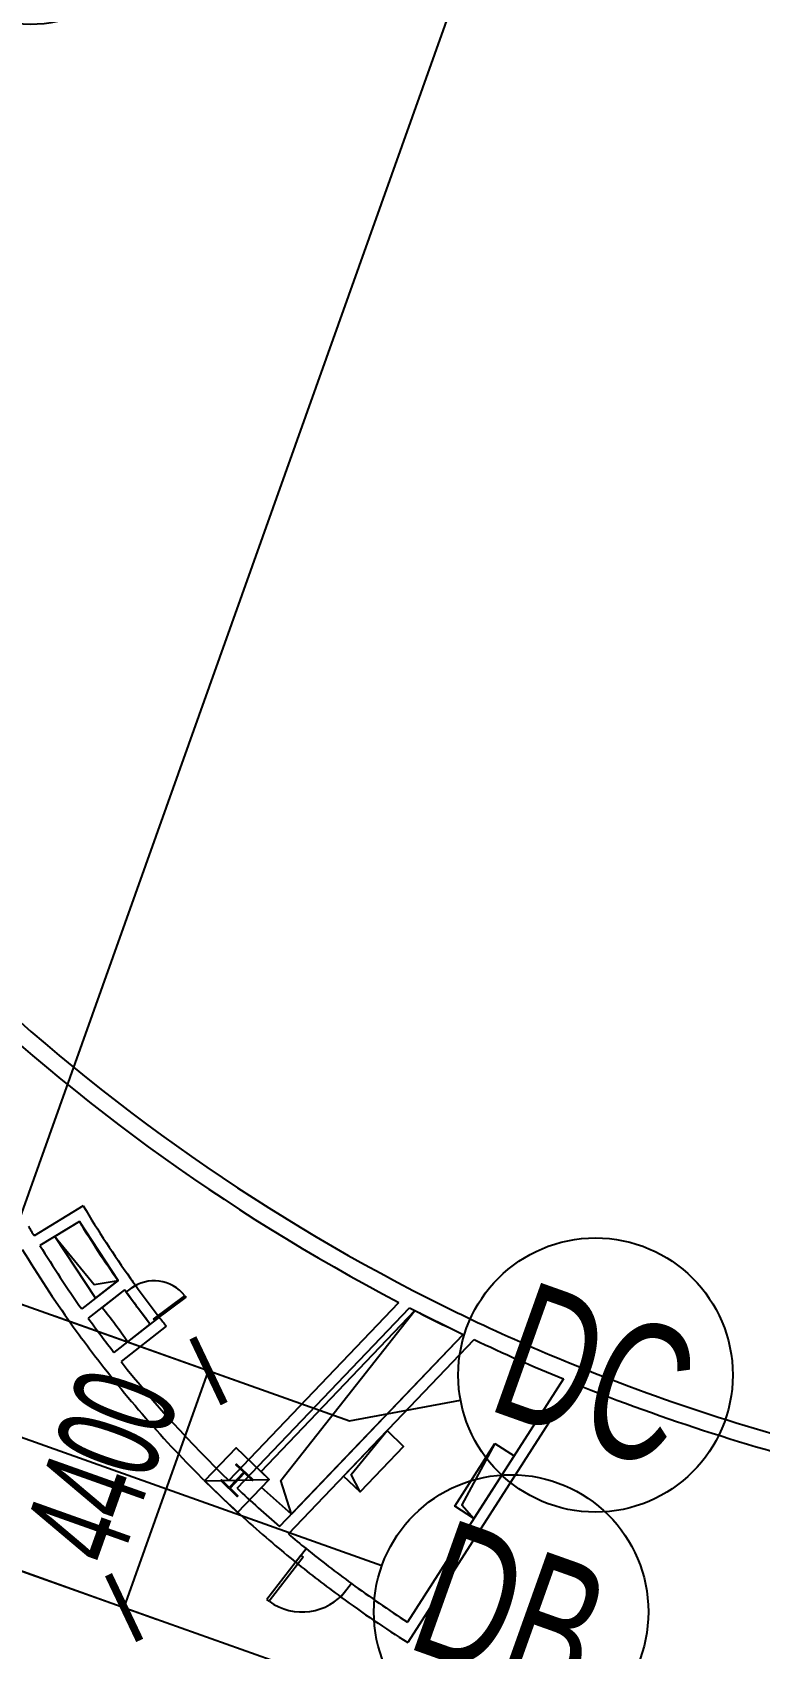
# Model space of a CAD drawing. Extents: x 1962160 to 37842216, y -162679 to 2997677.
# Drawn here: x 37553195 to 37565913, y 2563862 to 2592152 of the extents above; entities that cross this region are included whole.
import ezdxf
from ezdxf.enums import TextEntityAlignment as Align

# ---------------------------------------------------------------- set-up
doc = ezdxf.new("R2010")
doc.units = 0
doc.header["$LTSCALE"] = 1000
doc.layers.get('0').update_dxf_attribs({"color": 8})
doc.layers.get('Defpoints').update_dxf_attribs({"color": 8})
for name, color, linetype in [('#标注', 8, 'Continuous'), ('A-FLOR', 8, 'Continuous'), ('DIM', 8, 'Continuous'), ('周边建筑', 8, 'Continuous')]:
    doc.layers.add(name, color=color, linetype=linetype)
doc.styles.add('#文字', font='jrs.shx', dxfattribs={"width": 0.7, "bigfont": 'hztxt.shx'})
doc.styles.add('JHZX', font='jrs.shx', dxfattribs={"width": 0.6, "bigfont": 'jhz.shx'})
doc.dimstyles.new('JZBZ-600', dxfattribs={"dimscale": 600, "dimtxt": 3, "dimasz": 1.5, "dimexe": 1, "dimexo": 1, "dimgap": 0.5, "dimtad": 1, "dimdec": 0, "dimdsep": 46, "dimtxsty": 'JHZX', "dimblk1": 'ARCHTICK', "dimblk2": 'ARCHTICK', "dimsah": 1, "dimcen": 0, "dimclrd": 1, "dimclre": 1, "dimclrt": 2, "dimadec": 1, "dimazin": 2, "dimtfac": 1, "dimtdec": 0, "dimtix": 1, "dimtmove": 0, "dimatfit": 3, "dimfxl": 1, "dimtolj": 1, "dimlwd": -1, "dimlwe": -1, "dimarcsym": 1})

# ---------------------------------------------------------------- blocks, each defined once
blk = doc.blocks.new('$DorLib2D$00000001')
for p, q in [((0.45, 0.9750000000000001), (0.5000000000000002, 0.9750000000000001)), ((0.45, 0), (0.45, 0.9750000000000001)), ((0.5, 0), (0.5, 0.9750000000000001)), ((0.5, 0), (0.45, 0))]:
    blk.add_line(p, q)
blk.add_arc((0.475, 0), 0.975, 91.4692835813538, 180)
blk = doc.blocks.new('15')
at = {"layer": '周边建筑'}
for p, q in [((34455774.14557571, 3980345.628265079), (34454914.20091485, 3979824.622373689)), ((34455706.72384241, 3980070.936945345), (34455017.83612546, 3979653.56757802)), ((34456382.7153419, 3979040.377180124), (34455747.50902794, 3978543.401038567)), ((34456498.46247511, 3978876.996927499), (34455863.54692417, 3978380.248274669)), ((34456525.84314416, 3978838.850444091), (34456686.13919275, 3978958.506455894)), ((34458320.61227732, 3975541.262573613), (34461295.21204577, 3978657.16239507)), ((34458465.27569293, 3975403.159365161), (34461480.12341607, 3978561.21900796)), ((34456946.5726521, 3978275.320088411), (34456312.20119537, 3977778.997126941)), ((34457227.33254878, 3978241.043411578), (34456435.4410257, 3977621.479051087)), ((34457104.87041764, 3978397.55711656), (34456944.57436907, 3978277.901104768)), ((34459208.52556481, 3974733.522968436), (34462418.33749098, 3978095.808044151)), ((34459361.16985878, 3974603.779747665), (34462608.74799304, 3978005.625009704)), ((34464172.20733739, 3977317.502059047), (34461443.33205002, 3973062.102006256)), ((34464360.5680802, 3977240.733247745), (34461449.74287548, 3972701.601031945)), ((34457896.29689702, 3975531.253933388), (34459027.36351005, 3975557.489727551)), ((34459489.08122483, 3974109.356578622), (34459672.17457935, 3974347.113007799)), ((34460464.47025506, 3973736.975677155), (34460281.37690054, 3973499.219247978))]:
    blk.add_line(p, q, dxfattribs=at)
for points in [[(34359992.11660529, 4017302.949126642), (34327804.89124851, 3985497.455937146, 0.4129759503049449), (34327775.24891686, 3981828.400454395, 0.1494418678029234), (34462605.55885959, 3908362.281586812, 0.4147260606000924), (34465679.79346514, 3910394.302898092), (34474630.62973479, 3954750.458055043, 0.4131228733560754), (34472605.79338679, 3957811.450065851, -0.1495092029449499), (34363678.34311313, 4017271.518329401, 0.4157145913370236), (34359992.11660673, 4017302.949128066)], [(34364787.7585504, 4016145.646122517, 0.4135317777718963), (34361115.12866861, 4016163.278603445), (34330350.8070454, 3985763.813877287, 0.4147813061863365), (34330332.41864164, 3982083.343291028, 0.1704916733923174), (34485713.0302125, 3906701.947371353, 0.4125640170375961), (34488589.92230238, 3908973.433014254), (34498066.25026848, 3987461.103279992, 1.469013519981978), (34452166.30266599, 3975481.853364326), (34449731.31604223, 3968073.784921957, -0.06531639655491227), (34400997.70607769, 3991683.325158094, 0.08934789544916616), (34393138.5508233, 3995037.334856166), (34392607.83259175, 3995158.882407849, -0.1125361045485018), (34383038.20091584, 3999772.941151016, -0.0289167358602449), (34364787.7585504, 4016145.646122518)], [(34456498.46247511, 3978876.996927502), (34456104.31968053, 3978568.625362278, -0.02318701080730428), (34456552.77267117, 3977967.216735579), (34456946.5726521, 3978275.320088414, -0.009381028173802179), (34456498.46247511, 3978876.996927502)]]:
    blk.add_lwpolyline(points, format="xyb", close=True, dxfattribs=at)
for points in [[(34455706.7238424, 3980070.93694534), (34455279.08164847, 3979811.84573565), (34455988.38934685, 3978731.862281539), (34456382.71534189, 3979040.377180123)], [(34461573.94472237, 3978514.677961777), (34462418.33749099, 3978095.808044152), (34459415.9760684, 3974950.827828719), (34458892.82779251, 3975414.849428008), (34459024.14676129, 3975557.41786104), (34458883.38081842, 3975696.30633516)], [(34460328.02937791, 3975616.567227513), (34461087.5970244, 3976412.216013345), (34461376.92385561, 3976136.009596437), (34460617.35620911, 3975340.360810605)], [(34459027.36351005, 3975557.489727551), (34458448.71230645, 3976109.905136983), (34457896.29689702, 3975531.253933388), (34458474.94810062, 3974978.838523956)], [(34462971.79122846, 3976186.572721999), (34463308.50496124, 3975970.647127957), (34462606.7467806, 3974876.327496446), (34462270.03304783, 3975092.253090487)], [(34458326.85100006, 3975417.463932256), (34458189.42133921, 3975548.662591996), (34458179.06355028, 3975537.812881928), (34458468.38915207, 3975261.605177213), (34458478.746941, 3975272.45488728), (34458341.31728015, 3975403.65354702), (34458596.80940701, 3975671.279728683), (34458734.23906786, 3975540.081068943), (34458744.59685679, 3975550.93077901), (34458455.27125499, 3975827.138483726), (34458444.91346607, 3975816.288773659), (34458582.34312692, 3975685.090113918)]]:
    blk.add_lwpolyline(points, close=True, dxfattribs=at)
for points in [[(34455279.08164847, 3979811.84573565), (34455963.70092834, 3978970.635916103), (34456382.71534189, 3979040.377180123)], [(34459415.9760684, 3974950.827828719), (34459227.20092834, 3975540.635916103), (34461572.91763373, 3978513.602084157)], [(34461480.12341607, 3978561.219007962), (34462418.33749099, 3978095.808044152)], [(34460617.35620911, 3975340.360810605), (34460457.70092834, 3975645.635916103), (34461087.5970244, 3976412.216013345)], [(34462971.79122846, 3976186.572721999), (34462392.70092834, 3975115.635916103), (34462606.7467806, 3974876.327496446)]]:
    blk.add_lwpolyline(points, dxfattribs=at)
for centre, radius, start, end in [((34472755.512733, 3990517.033582651), 25500.00000000012, 321.6252084137554, 191.4603874853582), ((34472755.512733, 3990517.033582651), 25500, 321.1976625948582, 191.4603874853582), ((34472758.87019741, 3990518.207419448), 25398.07738428176, 321.9886543202505, 191.5062338545512), ((34472758.86155923, 3990518.216890628), 25298.0703517376, 322.3658272009722, 191.5062629079941), ((34477335.06125517, 4009344.549105199), 34626.47059342204, 225.3095043834634, 242.4045881194944), ((34477335.06125516, 4009344.5491052), 34326.47059342356, 225.3095043834707, 242.6252331179795), ((34515345.04317003, 4165611.784588606), 260600.0000000004, 224.7692605375544, 263.4709545462032), ((34472755.51200231, 3990517.033588312), 19794.55207788146, 210.9205330882351, 215.3024112322082), ((34472755.51167395, 3990517.032317316), 20800.00000011829, 210.4048621174434, 210.9345225401009), ((34472755.51200231, 3990517.033588478), 19994.55207797284, 211.4965447391226, 215.0288740442668), ((34472755.51167078, 3990517.032314914), 20799.99999616563, 211.4854456182135, 215.1455396789851), ((34472755.51167078, 3990517.032314986), 21099.99999620729, 211.2099841065833, 215.4465398226071), ((34472755.51197916, 3990517.033572947), 19794.55205010351, 215.3024112346318, 215.7270585933257), ((34472755.51197978, 3990517.033571977), 19994.55205005283, 215.6026383602177, 215.7371937483678), ((34472755.51197904, 3990517.033573406), 19994.55205029168, 215.737192980379, 217.7431956645494), ((34472755.51197904, 3990517.033573176), 19794.55205014743, 215.7270593902658, 217.7533292536012), ((34477335.06125365, 4009344.549102375), 34326.47059021769, 242.6252331180527, 244.7115204243943), ((34477335.06125363, 4009344.549102186), 34626.47059004451, 242.7492923850586, 244.4823187814843), ((34472755.5116768, 3990517.032319112), 21100.00000350308, 215.4465398222505, 218.0391045671648), ((34472755.5116768, 3990517.032319043), 20800.00000345654, 215.6970382983667, 217.763643003046), ((34472755.51199286, 3990517.0335738), 19994.55206144347, 217.7431948686323, 217.7525485636964), ((34472755.51197902, 3990517.033573134), 19794.55205010436, 217.7533300497489, 218.3285602298722), ((34477335.06125521, 4009344.549105475), 34326.47059369097, 244.7115204242578, 247.8567271509861), ((34477335.0612552, 4009344.549105514), 34626.47059372841, 244.8309396945041, 247.6577392771225), ((34472755.511672, 3990517.032315271), 21099.99999735063, 218.0391045670181, 226.3290244051909), ((34472755.51167201, 3990517.03231531), 20799.99999737875, 218.3145660822823, 226.0535664839709), ((34477335.06125534, 4009344.549105992), 34326.47059421187, 247.8567271511123, 256.6609191042287), ((34477335.06125534, 4009344.549106), 34626.47059422066, 247.9943087249262, 256.4944963984726), ((34472755.51166549, 3990517.03230767), 20799.99998734348, 226.6044895618359, 229.3605074727818), ((34472755.51166548, 3990517.032307641), 21099.99998731995, 226.3290244036916, 229.6048569838213), ((34472755.51167363, 3990517.032316875), 20799.99999962632, 229.9123497218982, 231.0231314021412), ((34472755.51167364, 3990517.03231692), 21099.99999967685, 229.6048569832598, 231.0427194808207), ((34472755.51167377, 3990517.032316888), 20799.99999973458, 231.0231342522434, 233.7779986950976), ((34472755.51167376, 3990517.032317032), 21099.99999984825, 231.0427167502079, 233.7584161976454), ((34472755.51167382, 3990517.032316813), 20799.99999970724, 233.7780015452718, 237.0535613442927), ((34472755.51167372, 3990517.032316823), 21099.99999966229, 233.7584134668593, 237.6005678824351)]:
    blk.add_arc(centre, radius, start, end, dxfattribs=at)
for p, xscale, yscale, zscale, rotation in [((34456815.35671854, 3978618.203733774), 700, 700, 200, 306.7401943219882), ((34459976.77555315, 3973923.165885328), -1000, -1000, 300, 322.4005664736305)]:
    blk.add_blockref('$DorLib2D$00000001', p, dxfattribs=dict(at, xscale=xscale, yscale=yscale, zscale=zscale, rotation=rotation))
blk = doc.blocks.new('A$C06ac024f')
at = {"layer": '周边建筑'}
blk.add_blockref('15', (-34515346.51224016, -4165614.464939157), dxfattribs=at)
blk = doc.blocks.new('_ARCHTICK')
at = {"const_width": 0.15}
blk.add_lwpolyline([(-0.5, -0.5), (0.5, 0.5)], dxfattribs=at)
blk = doc.blocks.new('*D115')
at = {"layer": '#标注', "color": 1, "transparency": 16777216}
for p, q in [((36781163.74455722, 2918455.887206679), (36785933.89937644, 2916757.12802474)), ((36719446.12023383, 2731846.378676081), (36785368.67177467, 2916958.418258453)), ((36715241.19301637, 2733343.847624307), (36720011.3478356, 2731645.088442368))]:
    blk.add_line(p, q, dxfattribs=at)
at = {"layer": 'Defpoints', "color": 0, "transparency": 16777216}
for p in [(36780598.51695544, 2918657.177440392), (36785368.67177467, 2916958.418258453), (36714675.9654146, 2733545.13785802)]:
    blk.add_point(p, dxfattribs=at)
at = {"layer": '#标注', "color": 1, "transparency": 16777216, "xscale": 900, "yscale": 900, "zscale": 900}
for p, rotation in [((36785368.67177467, 2916958.418258453), 70.39804444161874), ((36719446.12023383, 2731846.378676081), 250.3980444416187)]:
    blk.add_blockref('_ARCHTICK', p, dxfattribs=dict(at, rotation=rotation))
at = {"layer": '#标注', "color": 2, "transparency": 16777216, "insert": (36751276.94080069, 2824804.978934683), "char_height": 1800, "attachment_point": 5, "rotation": 70.39804444161874, "style": 'JHZX'}
blk.add_mtext('\\A1;196500', dxfattribs=at)
blk = doc.blocks.new('*D117')
at = {"layer": '#标注', "color": 1, "transparency": 16777216}
for p, q in [((36715241.19301637, 2733343.847624306), (36723782.45591272, 2730302.112225683)), ((36721741.09993038, 2726358.400046352), (36723217.22831094, 2730503.402459396)), ((36713765.06463581, 2729198.845211264), (36722306.32753216, 2726157.10981264))]:
    blk.add_line(p, q, dxfattribs=at)
at = {"layer": 'Defpoints', "color": 0, "transparency": 16777216}
for p in [(36714675.96541459, 2733545.137858018), (36723217.22831094, 2730503.402459396), (36713199.83703402, 2729400.135444976)]:
    blk.add_point(p, dxfattribs=at)
at = {"layer": '#标注', "color": 1, "transparency": 16777216, "xscale": 900, "yscale": 900, "zscale": 900}
for p, rotation in [((36723217.22831094, 2730503.402459396), 70.39804444161852), ((36721741.09993038, 2726358.400046352), 250.3980444416185)]:
    blk.add_blockref('_ARCHTICK', p, dxfattribs=dict(at, rotation=rotation))
at = {"layer": '#标注', "color": 2, "transparency": 16777216, "insert": (36721348.70891711, 2728833.481720308), "char_height": 1800, "attachment_point": 5, "rotation": 70.39804444161852, "style": 'JHZX'}
blk.add_mtext('\\A1;4400', dxfattribs=at)
blk = doc.blocks.new('*U247')
blk.add_line((-8.960830237663566e-17, -20), (0, 0))
blk.add_circle((0, -24), 4)
at = {"style": 'JHZX', "width": 0.75}
blk.add_attdef('AXES', text='', height=4, dxfattribs=at).set_placement((0, -24), align=Align.MIDDLE_CENTER)
blk = doc.blocks.new('*U250')
blk.add_line((20, 4.898587196589413e-16), (19.99999999999397, -1.636024649087631e-12))
blk.add_circle((24, 0), 4)
at = {"style": 'JHZX', "width": 0.75}
blk.add_attdef('AXES', text='', height=4, dxfattribs=at).set_placement((23.99999999999997, 0), align=Align.MIDDLE_CENTER)
blk = doc.blocks.new('*U246')
blk.add_line((20, 4.898587196589413e-16), (0, 0))
blk.add_circle((24, 0), 4)
at = {"style": 'JHZX', "width": 0.75}
blk.add_attdef('AXES', text='', height=4, dxfattribs=at).set_placement((23.99999999999997, 0), align=Align.MIDDLE_CENTER)
blk = doc.blocks.new('ZW-5001')
at = {"layer": '#标注'}
for points in [[(36720539.13119505, 2731457.132943666), (36725684.06990658, 2729624.904806859), (36727625.64927255, 2729987.758410609)], [(36718535.21945498, 2727500.086029344), (36724310.01343044, 2725443.552297972), (36725506.56769144, 2723991.042874896)]]:
    blk.add_lwpolyline(points, dxfattribs=at)
ref = blk.add_blockref('*U247', (36715064.59058555, 2742982.607257199), dxfattribs=dict(at, xscale=-599.9999999999998, yscale=599.9999999999999, rotation=159.541879893858))
ref.add_attrib('AXES', 'D15', dxfattribs={"layer": '0', "height": 2399.999999999999, "rotation": 339.5418800441925, "style": '#文字', "width": 0.7}).set_placement((36720125.67833761, 2756549.323543414), align=Align.MIDDLE_CENTER)
ref = blk.add_blockref('*U250', (36716419.35745077, 2735259.659669544), dxfattribs=dict(at, xscale=600, yscale=600, zscale=600, rotation=340.3978626698391))
ref.add_attrib('AXES', 'DC', dxfattribs={"layer": '0', "height": 2399.999999999999, "rotation": 340.3978626469882, "style": '#文字', "width": 0.7000000000000002}).set_placement((36729984.80456706, 2730428.651023822), align=Align.MIDDLE_CENTER)
ref = blk.add_blockref('*U246', (36714943.22687794, 2731114.651100524), dxfattribs=dict(at, xscale=600, yscale=600, rotation=340.3978626698391))
ref.add_attrib('AXES', 'DB', dxfattribs={"layer": '0', "height": 2400, "rotation": 340.3978626469882, "style": '#文字', "width": 0.7}).set_placement((36728508.67399423, 2726283.642454802), align=Align.MIDDLE_CENTER)
for p1, p2, distance, picture, middle in [((36714675.96541459, 2733545.13785802), (36780598.51695544, 2918657.177440393), -5063.61133556153, '*D115', (36751276.94080069, 2824804.978934683)), ((36713199.83703403, 2729400.135444977), (36714675.96541459, 2733545.13785802), -9066.715287237928, '*D117', (36721348.70891711, 2728833.481720308))]:
    dim = blk.add_aligned_dim(p1=p1, p2=p2, distance=distance, dimstyle='JZBZ-600', dxfattribs=at)
    dim.commit()
    dim.dimension.update_dxf_attribs({"geometry": picture, "text_midpoint": middle})
blk = doc.blocks.new('FDGFH')
at = {"layer": 'A-FLOR'}
blk.add_blockref('ZW-5001', (-36780598.51155947, -2918657.163268261), dxfattribs=at)

msp = doc.modelspace()

# ---------------------------------------------------------------- block references
at = {"layer": 'DIM', "ltscale": 10}
msp.add_blockref('A$C06ac024f', (37613657.10216346, 2756879.841327364), dxfattribs=at)
at = {"layer": 'DIM'}
msp.add_blockref('FDGFH', (37613657.09676763, 2756879.827155179), dxfattribs=at)

doc.saveas('drawing.dxf')
